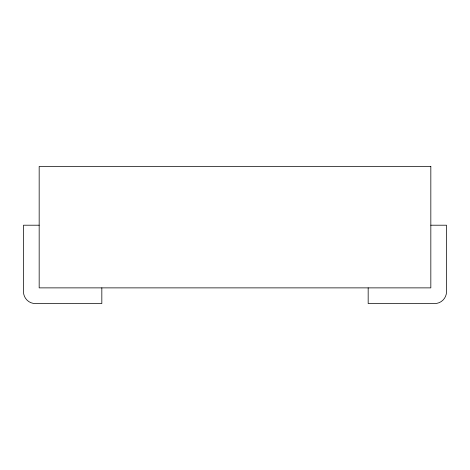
<?xml version="1.0" encoding="UTF-8"?>
<svg xmlns="http://www.w3.org/2000/svg" width="470" height="470" viewBox="0 0 470 470"><rect width="100%" height="100%" fill="white"/><g stroke="black" fill="none" stroke-linecap="round" stroke-linejoin="round"><path stroke-width="0.7" d="M39.169 225.206L23.5 225.206L23.5 291.794C23.441 297.34 27.736 302.457 33.211 303.362L101.831 303.544L101.831 287.875M430.831 225.206L446.5 225.206L446.5 291.794C446.559 297.34 442.264 302.457 436.789 303.362L368.169 303.544L368.169 287.875M430.831 166.456L39.169 166.456L39.169 287.875L430.831 287.875L430.831 166.456"/></g></svg>
